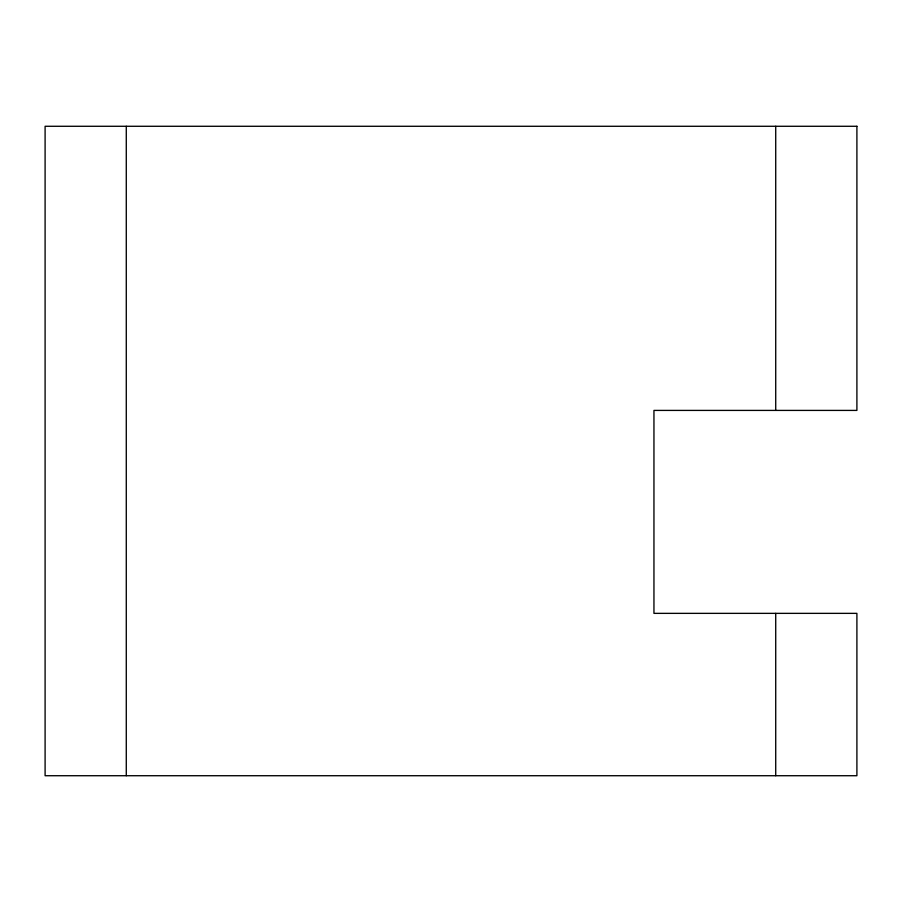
<?xml version="1.0" encoding="UTF-8"?>
<svg xmlns="http://www.w3.org/2000/svg" width="902" height="902" viewBox="0 0 902 902"><rect width="100%" height="100%" fill="white"/><g stroke="black" fill="none" stroke-linecap="round" stroke-linejoin="round"><path stroke-width="1.35" d="M775.72 126.28L775.72 410.41M775.72 613.36L775.72 775.72M126.28 126.28L126.28 775.72M856.9 126.28L45.1 126.28L45.1 775.72L856.9 775.72L856.9 613.36L653.95 613.36L653.95 410.41L856.9 410.41L856.9 126.28"/></g></svg>
